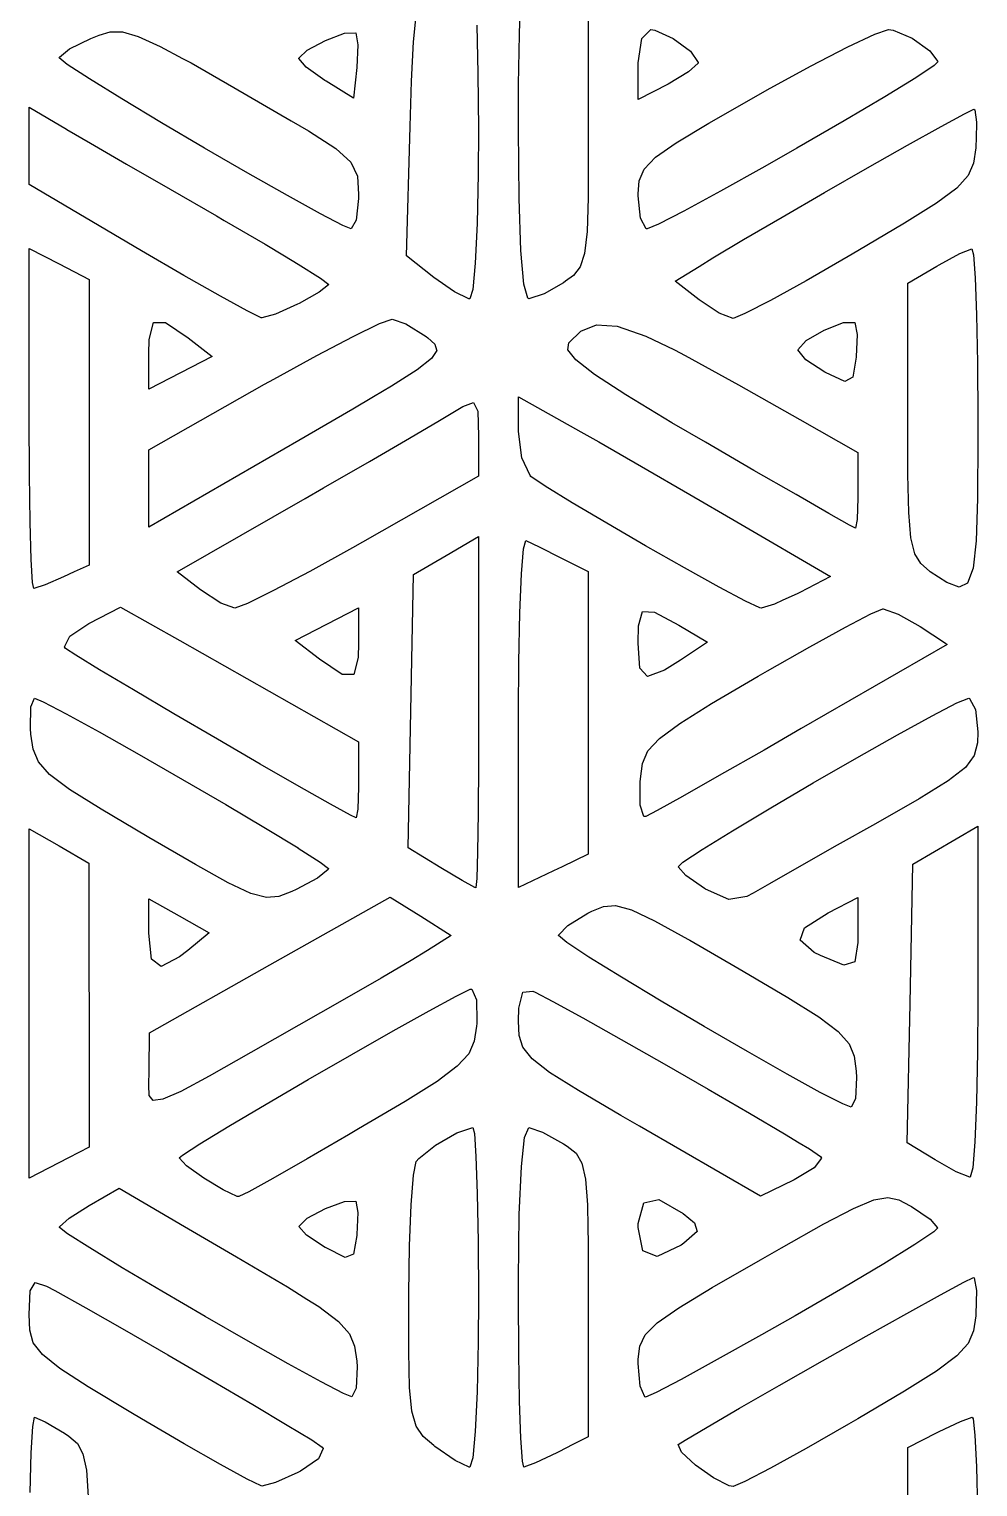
# Model space of a CAD drawing. Header units: millimetres. Extents: x 48 to 497, y 27 to 150.
# Drawn here: x 65.65 to 73.77, y 74.41 to 86.89 of the extents above; entities that cross this region are included whole.
import ezdxf

# ---------------------------------------------------------------- set-up
doc = ezdxf.new("R2010")
doc.units = ezdxf.units.MM
doc.layers.add('BLACK', color=20, linetype='Continuous')

msp = doc.modelspace()

# ---------------------------------------------------------------- linework, layer by layer
at = {"layer": 'BLACK', "linetype": 'Continuous'}
for p, q in [((69.846, 86.843), (69.856, 87.183)), ((70.436, 87.227), (70.436, 86.042)), ((68.938, 86.782), (68.962, 87.007)), ((69.48, 86.923), (69.491, 86.511)), ((65.993, 86.721), (66.175, 86.81)), ((66.175, 86.81), (66.246, 86.839)), ((66.246, 86.839), (66.342, 86.866)), ((66.342, 86.866), (66.446, 86.866)), ((66.446, 86.866), (66.58, 86.827)), ((66.58, 86.827), (66.768, 86.742)), ((68.028, 86.711), (68.184, 86.794)), ((68.184, 86.794), (68.348, 86.854)), ((68.348, 86.854), (68.444, 86.858)), ((68.444, 86.858), (68.444, 86.858)), ((68.444, 86.858), (68.462, 86.755)), ((68.922, 86.443), (68.938, 86.782)), ((69.839, 86.416), (69.846, 86.843)), ((70.864, 86.6), (70.894, 86.811)), ((70.894, 86.811), (70.971, 86.887)), ((70.971, 86.887), (71.007, 86.881)), ((71.007, 86.881), (71.162, 86.811)), ((71.162, 86.811), (71.311, 86.702)), ((72.658, 86.738), (72.891, 86.847)), ((72.891, 86.847), (73.007, 86.887)), ((73.007, 86.887), (73.048, 86.881)), ((73.048, 86.881), (73.21, 86.812)), ((73.21, 86.812), (73.362, 86.705)), ((65.904, 86.644), (65.906, 86.65)), ((65.974, 86.587), (65.904, 86.644)), ((65.906, 86.65), (65.993, 86.721)), ((66.768, 86.742), (66.96, 86.639)), ((67.956, 86.64), (68.028, 86.711)), ((68.462, 86.755), (68.454, 86.56)), ((71.311, 86.702), (71.377, 86.604)), ((72.339, 86.573), (72.658, 86.738)), ((73.362, 86.705), (73.426, 86.615)), ((66.163, 86.464), (65.974, 86.587)), ((66.96, 86.639), (67.034, 86.6)), ((67.034, 86.6), (67.401, 86.391)), ((67.956, 86.639), (67.956, 86.64)), ((68.021, 86.563), (67.956, 86.639)), ((68.179, 86.451), (68.021, 86.563)), ((68.454, 86.56), (68.426, 86.3)), ((70.864, 86.588), (70.864, 86.6)), ((70.864, 86.286), (70.864, 86.588)), ((71.294, 86.523), (71.12, 86.419)), ((71.376, 86.599), (71.294, 86.523)), ((71.377, 86.604), (71.376, 86.599)), ((71.967, 86.37), (72.339, 86.573)), ((73.397, 86.579), (73.24, 86.474)), ((73.429, 86.609), (73.397, 86.579)), ((73.426, 86.615), (73.429, 86.609)), ((66.442, 86.292), (66.163, 86.464)), ((68.191, 86.443), (68.179, 86.451)), ((68.426, 86.3), (68.191, 86.443)), ((68.91, 86.055), (68.922, 86.443)), ((69.491, 86.511), (69.495, 86.034)), ((69.838, 86.034), (69.839, 86.416)), ((71.12, 86.419), (70.864, 86.286)), ((73.24, 86.474), (72.975, 86.311)), ((66.781, 86.088), (66.442, 86.292)), ((67.401, 86.391), (67.892, 86.106)), ((71.468, 86.086), (71.874, 86.317)), ((71.874, 86.317), (71.967, 86.37)), ((72.975, 86.311), (72.628, 86.105)), ((65.647, 85.56), (65.647, 86.222)), ((65.647, 86.222), (65.968, 86.033)), ((73.457, 86.056), (73.657, 86.165)), ((73.657, 86.165), (73.739, 86.205)), ((73.739, 86.205), (73.746, 86.2)), ((73.746, 86.2), (73.762, 86.092)), ((65.968, 86.033), (65.971, 86.03)), ((65.971, 86.03), (66.173, 85.912)), ((67.15, 85.871), (66.781, 86.088)), ((67.892, 86.106), (68.039, 86.019)), ((68.039, 86.019), (68.274, 85.869)), ((68.88, 84.948), (68.91, 86.055)), ((69.495, 86.034), (69.493, 85.652)), ((69.843, 85.438), (69.838, 86.034)), ((70.436, 86.042), (70.436, 85.867)), ((71.189, 85.917), (71.468, 86.086)), ((72.628, 86.105), (72.223, 85.87)), ((73.17, 85.895), (73.457, 86.056)), ((73.762, 86.092), (73.758, 85.951)), ((66.173, 85.912), (66.481, 85.734)), ((71.012, 85.792), (71.189, 85.917)), ((72.827, 85.701), (73.17, 85.895)), ((73.758, 85.951), (73.755, 85.887)), ((67.52, 85.657), (67.15, 85.871)), ((68.274, 85.869), (68.403, 85.751)), ((70.436, 85.867), (70.434, 85.462)), ((70.915, 85.69), (71.012, 85.792)), ((72.223, 85.87), (71.948, 85.713)), ((73.754, 85.872), (73.735, 85.743)), ((73.755, 85.887), (73.754, 85.872)), ((66.481, 85.734), (66.854, 85.518)), ((67.86, 85.464), (67.52, 85.657)), ((68.403, 85.751), (68.458, 85.631)), ((69.493, 85.652), (69.483, 85.225)), ((70.873, 85.592), (70.915, 85.69)), ((71.948, 85.713), (71.567, 85.501)), ((72.459, 85.49), (72.827, 85.701)), ((73.735, 85.743), (73.689, 85.636)), ((66.609, 84.992), (65.647, 85.56)), ((68.458, 85.631), (68.469, 85.475)), ((70.864, 85.478), (70.873, 85.592)), ((73.591, 85.528), (73.417, 85.399)), ((73.689, 85.636), (73.591, 85.528)), ((66.854, 85.518), (67.251, 85.29)), ((68.142, 85.308), (67.86, 85.464)), ((68.469, 85.438), (68.448, 85.255)), ((68.469, 85.475), (68.469, 85.438)), ((69.858, 84.993), (69.843, 85.438)), ((70.434, 85.446), (70.425, 85.157)), ((70.434, 85.462), (70.434, 85.446)), ((70.864, 85.462), (70.864, 85.478)), ((70.884, 85.271), (70.864, 85.462)), ((71.567, 85.501), (71.255, 85.332)), ((72.095, 85.279), (72.459, 85.49)), ((73.417, 85.399), (73.143, 85.227)), ((67.251, 85.29), (67.318, 85.251)), ((68.334, 85.209), (68.142, 85.308)), ((70.933, 85.18), (70.884, 85.271)), ((71.255, 85.332), (71.037, 85.22)), ((71.766, 85.087), (72.095, 85.279)), ((67.318, 85.251), (67.668, 85.047)), ((68.405, 85.181), (68.334, 85.209)), ((68.448, 85.255), (68.405, 85.181)), ((69.483, 85.225), (69.467, 84.885)), ((70.425, 85.157), (70.404, 84.969)), ((70.94, 85.179), (70.933, 85.18)), ((71.037, 85.22), (70.94, 85.179)), ((73.143, 85.227), (72.745, 84.991)), ((67.668, 85.047), (67.833, 84.948)), ((71.504, 84.931), (71.766, 85.087)), ((65.647, 83.556), (65.647, 85.012)), ((65.647, 85.012), (65.904, 84.88)), ((66.973, 84.779), (66.609, 84.992)), ((67.833, 84.948), (67.952, 84.876)), ((69.114, 84.764), (68.88, 84.948)), ((69.883, 84.707), (69.858, 84.993)), ((70.404, 84.969), (70.367, 84.853)), ((71.385, 84.858), (71.504, 84.931)), ((72.663, 84.943), (72.302, 84.735)), ((72.745, 84.991), (72.663, 84.943)), ((73.44, 84.872), (73.619, 84.969)), ((73.619, 84.969), (73.721, 85.008)), ((73.721, 85.008), (73.734, 84.957)), ((73.734, 84.957), (73.749, 84.76)), ((65.904, 84.88), (66.16, 84.747)), ((67.285, 84.602), (66.973, 84.779)), ((67.952, 84.876), (68.143, 84.756)), ((69.467, 84.885), (69.446, 84.661)), ((70.309, 84.779), (70.241, 84.73)), ((70.367, 84.853), (70.309, 84.779)), ((71.179, 84.73), (71.385, 84.858)), ((73.173, 84.715), (73.421, 84.861)), ((73.421, 84.861), (73.44, 84.872)), ((66.16, 84.747), (66.16, 82.299)), ((68.212, 84.701), (68.132, 84.637)), ((68.143, 84.756), (68.213, 84.704)), ((68.213, 84.704), (68.212, 84.701)), ((69.291, 84.64), (69.114, 84.764)), ((69.446, 84.661), (69.422, 84.58)), ((69.917, 84.585), (69.883, 84.707)), ((70.225, 84.718), (70.057, 84.624)), ((70.241, 84.73), (70.225, 84.718)), ((71.385, 84.571), (71.179, 84.73)), ((72.302, 84.735), (71.997, 84.567)), ((73.173, 83.546), (73.173, 84.715)), ((73.749, 84.76), (73.761, 84.443)), ((67.515, 84.476), (67.285, 84.602)), ((67.946, 84.533), (67.756, 84.448)), ((67.96, 84.54), (67.946, 84.533)), ((68.132, 84.637), (67.96, 84.54)), ((69.414, 84.581), (69.291, 84.64)), ((69.422, 84.58), (69.414, 84.581)), ((69.926, 84.58), (69.917, 84.585)), ((70.057, 84.624), (69.926, 84.58)), ((71.558, 84.458), (71.385, 84.571)), ((71.997, 84.567), (71.778, 84.454)), ((67.633, 84.418), (67.515, 84.476)), ((67.64, 84.417), (67.633, 84.418)), ((67.756, 84.448), (67.64, 84.417)), ((68.647, 84.368), (68.755, 84.407)), ((68.755, 84.407), (68.872, 84.367)), ((71.676, 84.413), (71.558, 84.458)), ((71.778, 84.454), (71.676, 84.413)), ((73.761, 84.443), (73.769, 84.031)), ((66.676, 84.231), (66.713, 84.376)), ((66.713, 84.376), (66.814, 84.377)), ((66.814, 84.377), (67.009, 84.246)), ((68.421, 84.258), (68.647, 84.368)), ((68.872, 84.367), (69.047, 84.257)), ((70.27, 84.202), (70.373, 84.302)), ((70.373, 84.302), (70.507, 84.358)), ((70.507, 84.358), (70.684, 84.347)), ((70.684, 84.347), (70.928, 84.261)), ((72.303, 84.222), (72.457, 84.312)), ((72.457, 84.312), (72.621, 84.376)), ((72.621, 84.376), (72.72, 84.378)), ((72.72, 84.378), (72.738, 84.276)), ((72.738, 84.276), (72.73, 84.082)), ((66.673, 84.108), (66.676, 84.231)), ((67.009, 84.246), (67.216, 84.087)), ((68.11, 84.095), (68.421, 84.258)), ((69.047, 84.257), (69.061, 84.246)), ((69.061, 84.246), (69.121, 84.192)), ((69.121, 84.192), (69.136, 84.143)), ((70.262, 84.143), (70.27, 84.202)), ((70.928, 84.261), (71.173, 84.142)), ((72.232, 84.143), (72.303, 84.222)), ((66.673, 83.806), (66.673, 84.108)), ((67.216, 84.087), (66.673, 83.806)), ((67.743, 83.893), (68.11, 84.095)), ((69.093, 84.069), (68.97, 83.971)), ((69.138, 84.137), (69.093, 84.069)), ((69.136, 84.143), (69.138, 84.137)), ((70.329, 84.057), (70.262, 84.143)), ((70.489, 83.932), (70.329, 84.057)), ((71.173, 84.142), (71.266, 84.096)), ((71.266, 84.096), (71.723, 83.844)), ((72.232, 84.142), (72.232, 84.143)), ((72.3, 84.058), (72.232, 84.142)), ((72.463, 83.951), (72.3, 84.058)), ((72.73, 84.081), (72.701, 83.908)), ((72.73, 84.082), (72.73, 84.081)), ((73.769, 84.031), (73.772, 83.554)), ((68.97, 83.971), (68.751, 83.831)), ((70.758, 83.757), (70.489, 83.932)), ((72.467, 83.949), (72.463, 83.951)), ((72.632, 83.873), (72.467, 83.949)), ((72.701, 83.908), (72.632, 83.873)), ((66.673, 83.288), (67.664, 83.849)), ((67.664, 83.849), (67.743, 83.893)), ((68.751, 83.831), (68.597, 83.74)), ((71.723, 83.844), (72.249, 83.546)), ((68.597, 83.74), (68.419, 83.634)), ((69.303, 83.623), (69.362, 83.659)), ((69.362, 83.659), (69.454, 83.692)), ((69.454, 83.692), (69.49, 83.618)), ((69.838, 83.444), (69.838, 83.74)), ((69.838, 83.74), (70.372, 83.44)), ((71.152, 83.519), (70.758, 83.757)), ((65.649, 83.079), (65.647, 83.556)), ((68.419, 83.634), (67.957, 83.366)), ((68.904, 83.386), (69.162, 83.537)), ((69.162, 83.537), (69.303, 83.623)), ((69.49, 83.618), (69.495, 83.403)), ((72.249, 83.546), (72.745, 83.265)), ((73.174, 83.077), (73.173, 83.546)), ((73.772, 83.554), (73.772, 83.383)), ((69.495, 83.403), (69.495, 83.061)), ((69.866, 83.218), (69.838, 83.444)), ((70.372, 83.44), (70.526, 83.354)), ((71.439, 83.352), (71.152, 83.519)), ((67.957, 83.366), (66.673, 82.624)), ((66.673, 82.624), (66.673, 83.288)), ((68.562, 83.187), (68.904, 83.386)), ((70.526, 83.354), (70.892, 83.145)), ((71.854, 83.111), (71.439, 83.352)), ((73.772, 83.383), (73.768, 82.871)), ((68.169, 82.961), (68.562, 83.187)), ((69.937, 83.066), (69.866, 83.218)), ((72.745, 83.265), (72.745, 82.939)), ((65.655, 82.667), (65.649, 83.079)), ((69.495, 83.061), (68.501, 82.495)), ((69.944, 83.059), (69.937, 83.066)), ((70.068, 82.975), (69.944, 83.059)), ((70.892, 83.145), (71.307, 82.905)), ((72.215, 82.903), (71.854, 83.111)), ((73.182, 82.749), (73.174, 83.077)), ((68.012, 82.871), (68.169, 82.961)), ((70.297, 82.834), (70.068, 82.975)), ((71.307, 82.905), (71.709, 82.671)), ((72.496, 82.742), (72.215, 82.903)), ((72.745, 82.939), (72.745, 82.877)), ((66.914, 82.241), (68.012, 82.871)), ((70.594, 82.658), (70.297, 82.834)), ((72.745, 82.877), (72.738, 82.69)), ((73.768, 82.871), (73.757, 82.507)), ((65.664, 82.349), (65.655, 82.667)), ((70.927, 82.466), (70.594, 82.658)), ((71.709, 82.671), (72.511, 82.202)), ((72.673, 82.642), (72.496, 82.742)), ((72.738, 82.69), (72.724, 82.615)), ((73.199, 82.532), (73.182, 82.749)), ((69.218, 82.381), (69.495, 82.544)), ((69.495, 82.544), (69.495, 81.039)), ((72.724, 82.615), (72.673, 82.642)), ((73.232, 82.396), (73.199, 82.532)), ((68.417, 82.448), (68.051, 82.245)), ((68.501, 82.495), (68.417, 82.448)), ((69.863, 82.225), (69.881, 82.44)), ((69.881, 82.44), (69.902, 82.511)), ((69.902, 82.511), (70.014, 82.455)), ((70.014, 82.455), (70.201, 82.362)), ((71.259, 82.277), (70.927, 82.466)), ((73.757, 82.507), (73.731, 82.272)), ((65.676, 82.152), (65.664, 82.349)), ((66.16, 82.299), (66.034, 82.241)), ((68.94, 82.219), (69.218, 82.381)), ((70.201, 82.362), (70.436, 82.244)), ((71.556, 82.112), (71.259, 82.277)), ((73.283, 82.312), (73.232, 82.396)), ((73.358, 82.249), (73.283, 82.312)), ((65.686, 82.1), (65.676, 82.152)), ((65.942, 82.199), (65.784, 82.132)), ((66.034, 82.241), (65.942, 82.199)), ((67.114, 82.087), (66.914, 82.241)), ((68.051, 82.245), (67.74, 82.081)), ((68.916, 81.048), (68.94, 82.219)), ((69.849, 81.892), (69.863, 82.225)), ((70.436, 82.244), (70.436, 79.823)), ((72.511, 82.202), (72.248, 82.066)), ((73.365, 82.243), (73.358, 82.249)), ((73.507, 82.151), (73.365, 82.243)), ((73.612, 82.112), (73.507, 82.151)), ((73.731, 82.272), (73.684, 82.146)), ((65.784, 82.132), (65.686, 82.1)), ((67.29, 81.975), (67.114, 82.087)), ((67.74, 82.081), (67.517, 81.971)), ((71.783, 81.991), (71.556, 82.112)), ((72.224, 82.053), (72.102, 81.998)), ((72.248, 82.066), (72.224, 82.053)), ((73.684, 82.146), (73.612, 82.112)), ((66.157, 81.799), (66.429, 81.94)), ((66.429, 81.94), (66.937, 81.653)), ((67.41, 81.931), (67.29, 81.975)), ((67.517, 81.971), (67.41, 81.931)), ((68.198, 81.793), (68.469, 81.934)), ((68.469, 81.934), (68.469, 81.632)), ((70.867, 81.78), (70.901, 81.901)), ((70.901, 81.901), (71.003, 81.897)), ((71.906, 81.933), (71.783, 81.991)), ((71.916, 81.931), (71.906, 81.933)), ((72.032, 81.966), (71.916, 81.931)), ((72.102, 81.998), (72.032, 81.966)), ((72.857, 81.883), (72.959, 81.925)), ((72.959, 81.925), (72.962, 81.925)), ((72.962, 81.925), (73.091, 81.88)), ((65.997, 81.69), (66.157, 81.799)), ((67.926, 81.653), (68.198, 81.793)), ((69.84, 81.468), (69.849, 81.892)), ((70.864, 81.63), (70.867, 81.78)), ((71.003, 81.897), (71.212, 81.784)), ((71.212, 81.784), (71.458, 81.639)), ((72.638, 81.769), (72.857, 81.883)), ((73.091, 81.88), (73.277, 81.775)), ((73.277, 81.775), (73.494, 81.632)), ((65.949, 81.6), (65.997, 81.69)), ((66.937, 81.653), (68.469, 80.785)), ((68.134, 81.494), (67.926, 81.653)), ((72.333, 81.601), (72.638, 81.769)), ((65.958, 81.586), (65.949, 81.6)), ((66.046, 81.527), (65.958, 81.586)), ((66.251, 81.403), (66.046, 81.527)), ((68.469, 81.632), (68.466, 81.509)), ((70.878, 81.417), (70.864, 81.63)), ((71.458, 81.639), (71.225, 81.485)), ((71.97, 81.394), (72.333, 81.601)), ((73.51, 81.621), (72.258, 80.899)), ((73.494, 81.632), (73.51, 81.621)), ((66.541, 81.23), (66.251, 81.403)), ((68.328, 81.363), (68.134, 81.494)), ((68.466, 81.509), (68.429, 81.364)), ((69.838, 81.04), (69.84, 81.468)), ((70.943, 81.345), (70.878, 81.417)), ((71.09, 81.401), (70.943, 81.345)), ((71.225, 81.485), (71.09, 81.401)), ((68.429, 81.364), (68.328, 81.363)), ((71.492, 81.113), (71.89, 81.347)), ((71.89, 81.347), (71.97, 81.394)), ((65.663, 81.085), (65.694, 81.159)), ((65.694, 81.159), (65.768, 81.129)), ((66.887, 81.026), (66.541, 81.23)), ((73.593, 81.119), (73.694, 81.159)), ((73.694, 81.159), (73.702, 81.158)), ((73.702, 81.158), (73.751, 81.063)), ((65.66, 80.9), (65.663, 81.085)), ((65.768, 81.129), (65.964, 81.027)), ((65.964, 81.027), (66.247, 80.871)), ((67.259, 80.808), (66.887, 81.026)), ((68.892, 79.877), (68.916, 81.048)), ((69.495, 81.039), (69.495, 80.612)), ((69.838, 79.537), (69.838, 81.04)), ((71.219, 80.943), (71.492, 81.113)), ((73.38, 81.009), (73.593, 81.119)), ((73.751, 81.063), (73.771, 80.873)), ((65.663, 80.851), (65.66, 80.9)), ((71.045, 80.815), (71.219, 80.943)), ((73.084, 80.847), (73.38, 81.009)), ((65.681, 80.722), (65.663, 80.851)), ((66.247, 80.871), (66.589, 80.678)), ((67.627, 80.596), (67.259, 80.808)), ((68.469, 80.785), (68.469, 80.459)), ((70.947, 80.708), (71.045, 80.815)), ((72.258, 80.899), (71.942, 80.716)), ((72.735, 80.65), (73.084, 80.847)), ((73.769, 80.777), (73.742, 80.668)), ((73.772, 80.869), (73.769, 80.777)), ((73.771, 80.873), (73.772, 80.869)), ((65.726, 80.614), (65.681, 80.722)), ((66.589, 80.678), (66.961, 80.464)), ((70.901, 80.6), (70.947, 80.708)), ((71.942, 80.716), (71.558, 80.497)), ((72.363, 80.436), (72.735, 80.65)), ((73.742, 80.668), (73.667, 80.567)), ((65.822, 80.507), (65.726, 80.614)), ((67.959, 80.404), (67.627, 80.596)), ((69.495, 80.612), (69.492, 80.181)), ((70.882, 80.47), (70.901, 80.6)), ((73.667, 80.567), (73.517, 80.451)), ((65.994, 80.379), (65.822, 80.507)), ((66.961, 80.464), (67.331, 80.248)), ((68.227, 80.253), (67.959, 80.404)), ((68.469, 80.459), (68.469, 80.397)), ((70.88, 80.444), (70.882, 80.47)), ((70.88, 80.244), (70.88, 80.444)), ((71.558, 80.497), (71.244, 80.319)), ((71.999, 80.222), (72.363, 80.436)), ((73.517, 80.451), (73.269, 80.298)), ((66.264, 80.209), (65.994, 80.379)), ((68.469, 80.397), (68.462, 80.21)), ((71.244, 80.319), (71.026, 80.197)), ((73.269, 80.298), (72.895, 80.085)), ((66.658, 79.975), (66.264, 80.209)), ((67.331, 80.248), (67.671, 80.046)), ((68.399, 80.158), (68.227, 80.253)), ((68.448, 80.135), (68.399, 80.158)), ((68.462, 80.21), (68.448, 80.135)), ((69.492, 80.181), (69.487, 79.84)), ((70.913, 80.147), (70.88, 80.244)), ((71.026, 80.197), (70.929, 80.146)), ((71.671, 80.025), (71.999, 80.222)), ((65.647, 77.05), (65.647, 80.04)), ((65.647, 80.04), (65.903, 79.894)), ((67.671, 80.046), (67.95, 79.877)), ((70.929, 80.146), (70.913, 80.147)), ((72.895, 80.085), (72.568, 79.9)), ((73.216, 79.739), (73.772, 80.063)), ((73.772, 80.063), (73.772, 78.559)), ((66.673, 79.967), (66.658, 79.975)), ((67.071, 79.735), (66.673, 79.967)), ((71.411, 79.864), (71.671, 80.025)), ((65.903, 79.894), (66.159, 79.748)), ((67.95, 79.877), (67.951, 79.876)), ((67.951, 79.876), (68.141, 79.755)), ((69.172, 79.706), (68.892, 79.877)), ((69.487, 79.84), (69.481, 79.616)), ((70.436, 79.823), (70.213, 79.716)), ((71.247, 79.754), (71.411, 79.864)), ((72.568, 79.9), (72.241, 79.715)), ((66.159, 79.748), (66.159, 79.441)), ((67.352, 79.579), (67.071, 79.735)), ((68.209, 79.692), (68.117, 79.619)), ((68.141, 79.755), (68.211, 79.7)), ((68.211, 79.7), (68.209, 79.692)), ((69.357, 79.597), (69.172, 79.706)), ((70.137, 79.68), (69.838, 79.537)), ((70.213, 79.716), (70.137, 79.68)), ((71.206, 79.716), (71.247, 79.754)), ((71.272, 79.641), (71.206, 79.716)), ((72.241, 79.715), (71.988, 79.57)), ((73.192, 78.546), (73.216, 79.739)), ((67.545, 79.488), (67.352, 79.579)), ((68.117, 79.619), (67.935, 79.521)), ((69.465, 79.538), (69.357, 79.597)), ((69.474, 79.535), (69.465, 79.538)), ((69.481, 79.616), (69.474, 79.537)), ((69.474, 79.537), (69.474, 79.535)), ((71.431, 79.53), (71.272, 79.641)), ((71.441, 79.525), (71.431, 79.53)), ((71.988, 79.57), (71.847, 79.489)), ((66.159, 79.441), (66.16, 77.845)), ((66.673, 79.146), (66.673, 79.441)), ((66.673, 79.441), (66.931, 79.295)), ((67.68, 79.453), (67.545, 79.488)), ((67.787, 79.461), (67.68, 79.453)), ((67.709, 78.876), (68.74, 79.457)), ((67.897, 79.504), (67.787, 79.461)), ((67.935, 79.521), (67.897, 79.504)), ((68.74, 79.457), (69.001, 79.292)), ((71.639, 79.437), (71.441, 79.525)), ((71.795, 79.461), (71.639, 79.437)), ((71.847, 79.489), (71.795, 79.461)), ((72.489, 79.321), (72.745, 79.453)), ((72.745, 79.453), (72.745, 79.152)), ((66.931, 79.295), (67.19, 79.15)), ((69.001, 79.292), (69.262, 79.126)), ((70.26, 79.213), (70.432, 79.319)), ((70.432, 79.319), (70.465, 79.335)), ((70.465, 79.335), (70.566, 79.377)), ((70.566, 79.377), (70.67, 79.384)), ((70.67, 79.384), (70.806, 79.347)), ((70.806, 79.347), (71.003, 79.254)), ((72.288, 79.192), (72.489, 79.321)), ((70.181, 79.131), (70.26, 79.213)), ((71.003, 79.254), (71.289, 79.096)), ((72.25, 79.087), (72.288, 79.192)), ((72.745, 79.152), (72.744, 79.068)), ((66.696, 78.926), (66.673, 79.146)), ((67.19, 79.15), (67.007, 79)), ((69.262, 79.126), (69.058, 78.998)), ((69.262, 79.126), (69.262, 79.126)), ((70.181, 79.126), (70.181, 79.131)), ((70.251, 79.068), (70.181, 79.126)), ((70.44, 78.943), (70.251, 79.068)), ((71.289, 79.096), (71.306, 79.087)), ((71.306, 79.087), (71.694, 78.862)), ((72.37, 78.983), (72.25, 79.087)), ((72.744, 79.068), (72.718, 78.903)), ((66.777, 78.862), (66.696, 78.926)), ((66.936, 78.944), (66.777, 78.862)), ((67.007, 79), (66.936, 78.944)), ((68.919, 78.914), (68.661, 78.763)), ((69.058, 78.998), (68.919, 78.914)), ((70.72, 78.77), (70.44, 78.943)), ((72.425, 78.955), (72.37, 78.983)), ((72.625, 78.873), (72.425, 78.955)), ((72.718, 78.903), (72.625, 78.873)), ((66.678, 78.294), (67.709, 78.876)), ((71.694, 78.862), (71.761, 78.823)), ((71.761, 78.823), (72.146, 78.596)), ((68.661, 78.763), (68.327, 78.571)), ((69.303, 78.607), (69.425, 78.667)), ((69.425, 78.667), (69.44, 78.667)), ((69.44, 78.667), (69.479, 78.575)), ((71.059, 78.565), (70.72, 78.77)), ((68.327, 78.571), (67.956, 78.359)), ((69.073, 78.483), (69.303, 78.607)), ((69.479, 78.575), (69.48, 78.395)), ((69.841, 78.504), (69.876, 78.641)), ((69.876, 78.641), (69.962, 78.65)), ((69.962, 78.65), (69.98, 78.642)), ((69.98, 78.642), (70.133, 78.563)), ((70.133, 78.563), (70.389, 78.422)), ((71.429, 78.347), (71.059, 78.565)), ((72.146, 78.596), (72.41, 78.431)), ((73.168, 77.353), (73.192, 78.546)), ((73.772, 78.559), (73.769, 78.131)), ((68.766, 78.311), (69.073, 78.483)), ((69.838, 78.395), (69.841, 78.504)), ((70.389, 78.422), (70.717, 78.238)), ((72.41, 78.431), (72.576, 78.305)), ((66.676, 77.971), (66.678, 78.294)), ((67.956, 78.359), (67.545, 78.124)), ((68.411, 78.109), (68.766, 78.311)), ((69.478, 78.352), (69.459, 78.222)), ((69.48, 78.373), (69.478, 78.352)), ((69.48, 78.395), (69.48, 78.373)), ((69.843, 78.272), (69.838, 78.395)), ((71.799, 78.133), (71.429, 78.347)), ((72.576, 78.305), (72.669, 78.2)), ((69.459, 78.222), (69.413, 78.115)), ((69.874, 78.171), (69.843, 78.272)), ((69.954, 78.072), (69.874, 78.171)), ((70.717, 78.238), (71.085, 78.029)), ((72.669, 78.2), (72.712, 78.093)), ((67.545, 78.124), (67.189, 77.923)), ((68.038, 77.893), (68.411, 78.109)), ((69.413, 78.115), (69.314, 78.007)), ((70.105, 77.954), (69.954, 78.072)), ((71.085, 78.029), (71.462, 77.812)), ((72.14, 77.939), (71.799, 78.133)), ((72.712, 78.093), (72.729, 77.964)), ((73.769, 78.131), (73.76, 77.701)), ((66.672, 77.845), (66.676, 77.971)), ((67.189, 77.923), (66.945, 77.792)), ((69.314, 78.007), (69.141, 77.878)), ((70.351, 77.799), (70.105, 77.954)), ((72.422, 77.784), (72.14, 77.939)), ((72.733, 77.912), (72.725, 77.729)), ((72.729, 77.964), (72.733, 77.912)), ((66.16, 77.845), (66.16, 77.315)), ((66.676, 77.757), (66.672, 77.845)), ((66.945, 77.792), (66.792, 77.725)), ((67.677, 77.682), (68.038, 77.893)), ((69.141, 77.878), (68.867, 77.707)), ((70.715, 77.585), (70.351, 77.799)), ((71.462, 77.812), (71.816, 77.606)), ((72.616, 77.685), (72.422, 77.784)), ((66.709, 77.715), (66.676, 77.757)), ((66.792, 77.725), (66.709, 77.715)), ((67.357, 77.493), (67.677, 77.682)), ((68.867, 77.707), (68.469, 77.471)), ((72.686, 77.658), (72.616, 77.685)), ((72.725, 77.729), (72.686, 77.658)), ((73.76, 77.701), (73.746, 77.361)), ((70.874, 77.494), (70.715, 77.585)), ((71.816, 77.606), (72.116, 77.429)), ((67.108, 77.342), (67.357, 77.493)), ((68.383, 77.42), (68.027, 77.214)), ((68.469, 77.471), (68.383, 77.42)), ((69.128, 77.331), (69.311, 77.436)), ((69.311, 77.436), (69.447, 77.482)), ((69.447, 77.482), (69.46, 77.431)), ((69.46, 77.431), (69.474, 77.234)), ((69.89, 77.398), (69.926, 77.482)), ((69.926, 77.482), (70.045, 77.444)), ((70.045, 77.444), (70.225, 77.344)), ((71.91, 76.895), (70.874, 77.494)), ((72.116, 77.429), (72.241, 77.353)), ((66.16, 77.315), (65.983, 77.224)), ((66.96, 77.247), (67.108, 77.342)), ((68.984, 77.218), (69.128, 77.331)), ((69.863, 77.148), (69.89, 77.398)), ((70.225, 77.344), (70.256, 77.323)), ((70.256, 77.323), (70.331, 77.262)), ((72.241, 77.353), (72.33, 77.3)), ((72.33, 77.3), (72.425, 77.235)), ((73.406, 77.206), (73.168, 77.353)), ((73.746, 77.361), (73.728, 77.137)), ((65.983, 77.224), (65.647, 77.05)), ((66.933, 77.224), (66.96, 77.247)), ((66.995, 77.156), (66.933, 77.224)), ((67.142, 77.05), (66.995, 77.156)), ((68.027, 77.214), (67.733, 77.046)), ((68.938, 77.074), (68.962, 77.191)), ((68.962, 77.191), (68.984, 77.218)), ((69.474, 77.234), (69.485, 76.917)), ((70.331, 77.262), (70.382, 77.177)), ((70.382, 77.177), (70.413, 77.041)), ((72.433, 77.22), (72.37, 77.137)), ((72.425, 77.235), (72.433, 77.22)), ((73.588, 77.104), (73.406, 77.206)), ((67.309, 76.948), (67.142, 77.05)), ((67.733, 77.046), (67.528, 76.932)), ((68.918, 76.821), (68.938, 77.074)), ((69.845, 76.739), (69.863, 77.148)), ((70.413, 77.041), (70.429, 76.822)), ((72.2, 77.034), (71.91, 76.895)), ((72.37, 77.137), (72.2, 77.034)), ((73.705, 77.057), (73.588, 77.104)), ((73.707, 77.057), (73.705, 77.057)), ((73.728, 77.137), (73.707, 77.057)), ((66.162, 76.816), (66.419, 76.962)), ((66.419, 76.962), (66.979, 76.634)), ((67.429, 76.892), (67.309, 76.948)), ((67.528, 76.932), (67.443, 76.891)), ((69.485, 76.917), (69.493, 76.505)), ((65.99, 76.707), (66.162, 76.816)), ((67.443, 76.891), (67.429, 76.892)), ((68.028, 76.706), (68.184, 76.788)), ((68.184, 76.788), (68.348, 76.848)), ((68.348, 76.848), (68.444, 76.852)), ((68.444, 76.852), (68.462, 76.756)), ((68.904, 76.47), (68.918, 76.821)), ((70.429, 76.822), (70.433, 76.627)), ((70.864, 76.661), (70.912, 76.839)), ((70.912, 76.839), (71.039, 76.867)), ((71.039, 76.867), (71.249, 76.747)), ((72.453, 76.657), (72.708, 76.79)), ((72.708, 76.79), (72.881, 76.862)), ((72.881, 76.862), (73.002, 76.883)), ((73.002, 76.883), (73.097, 76.863)), ((73.097, 76.863), (73.194, 76.812)), ((73.194, 76.812), (73.204, 76.807)), ((73.204, 76.807), (73.364, 76.698)), ((65.907, 76.632), (65.99, 76.707)), ((67.956, 76.636), (68.028, 76.706)), ((68.462, 76.756), (68.454, 76.567)), ((69.838, 76.177), (69.845, 76.739)), ((70.864, 76.627), (70.864, 76.661)), ((71.249, 76.747), (71.347, 76.666)), ((71.347, 76.666), (71.368, 76.591)), ((72.09, 76.452), (72.453, 76.657)), ((73.364, 76.698), (73.428, 76.625)), ((65.906, 76.627), (65.907, 76.632)), ((65.976, 76.572), (65.906, 76.627)), ((66.166, 76.451), (65.976, 76.572)), ((66.979, 76.634), (67.423, 76.376)), ((67.956, 76.634), (67.956, 76.636)), ((68.023, 76.562), (67.956, 76.634)), ((68.183, 76.456), (68.023, 76.562)), ((68.453, 76.558), (68.424, 76.397)), ((68.454, 76.567), (68.453, 76.558)), ((70.433, 76.627), (70.435, 76.492)), ((70.904, 76.427), (70.864, 76.627)), ((71.368, 76.591), (71.254, 76.493)), ((73.394, 76.59), (73.234, 76.482)), ((73.429, 76.623), (73.394, 76.59)), ((73.428, 76.625), (73.429, 76.623)), ((66.445, 76.281), (66.166, 76.451)), ((68.191, 76.452), (68.183, 76.456)), ((68.355, 76.37), (68.191, 76.452)), ((68.898, 76.055), (68.904, 76.47)), ((69.493, 76.505), (69.495, 76.028)), ((70.435, 76.492), (70.436, 76.021)), ((71.026, 76.377), (70.904, 76.427)), ((71.23, 76.476), (71.026, 76.377)), ((71.254, 76.493), (71.23, 76.476)), ((71.911, 76.35), (72.09, 76.452)), ((73.234, 76.482), (72.967, 76.316)), ((66.785, 76.08), (66.445, 76.281)), ((67.423, 76.376), (67.471, 76.347)), ((67.471, 76.347), (67.86, 76.117)), ((68.424, 76.397), (68.355, 76.37)), ((71.498, 76.112), (71.911, 76.35)), ((72.967, 76.316), (72.617, 76.108)), ((69.838, 76.028), (69.838, 76.177)), ((73.452, 76.051), (73.652, 76.159)), ((73.652, 76.159), (73.734, 76.199)), ((73.734, 76.199), (73.742, 76.194)), ((73.742, 76.194), (73.761, 76.087)), ((65.648, 75.882), (65.657, 76.083)), ((65.657, 76.083), (65.699, 76.155)), ((65.699, 76.155), (65.797, 76.125)), ((65.797, 76.125), (65.866, 76.087)), ((65.866, 76.087), (66.132, 75.939)), ((67.154, 75.865), (66.785, 76.08)), ((67.86, 76.117), (68.026, 76.013)), ((68.898, 76.013), (68.898, 76.055)), ((71.211, 75.938), (71.498, 76.112)), ((72.617, 76.108), (72.209, 75.871)), ((73.164, 75.891), (73.452, 76.051)), ((73.761, 76.087), (73.755, 75.884)), ((66.132, 75.939), (66.465, 75.749)), ((68.026, 76.013), (68.127, 75.949)), ((68.127, 75.949), (68.296, 75.822)), ((68.899, 75.565), (68.898, 76.013)), ((69.495, 76.028), (69.493, 75.646)), ((69.84, 75.551), (69.838, 76.028)), ((70.436, 76.021), (70.436, 74.835)), ((71.026, 75.809), (71.211, 75.938)), ((65.653, 75.747), (65.648, 75.882)), ((67.524, 75.652), (67.154, 75.865)), ((68.296, 75.822), (68.391, 75.716)), ((70.923, 75.706), (71.026, 75.809)), ((72.209, 75.871), (71.92, 75.707)), ((72.817, 75.697), (73.164, 75.891)), ((73.754, 75.871), (73.736, 75.742)), ((73.755, 75.878), (73.754, 75.871)), ((73.755, 75.884), (73.755, 75.878)), ((65.683, 75.64), (65.653, 75.747)), ((66.465, 75.749), (66.835, 75.536)), ((68.391, 75.716), (68.435, 75.609)), ((70.876, 75.609), (70.923, 75.706)), ((71.92, 75.707), (71.541, 75.495)), ((72.443, 75.485), (72.817, 75.697)), ((73.736, 75.742), (73.689, 75.634)), ((65.761, 75.538), (65.683, 75.64)), ((65.91, 75.419), (65.761, 75.538)), ((66.835, 75.536), (67.211, 75.317)), ((67.865, 75.46), (67.524, 75.652)), ((68.435, 75.609), (68.453, 75.481)), ((68.906, 75.256), (68.899, 75.565)), ((69.493, 75.646), (69.483, 75.219)), ((69.847, 75.14), (69.84, 75.551)), ((70.864, 75.499), (70.876, 75.609)), ((73.689, 75.634), (73.591, 75.527)), ((66.154, 75.261), (65.91, 75.419)), ((68.147, 75.305), (67.865, 75.46)), ((68.456, 75.432), (68.449, 75.249)), ((68.453, 75.481), (68.456, 75.432)), ((70.864, 75.462), (70.864, 75.499)), ((70.88, 75.268), (70.864, 75.462)), ((71.541, 75.495), (71.231, 75.325)), ((72.071, 75.273), (72.443, 75.485)), ((73.591, 75.527), (73.417, 75.397)), ((67.211, 75.317), (67.563, 75.11)), ((68.339, 75.205), (68.147, 75.305)), ((71.231, 75.325), (71.018, 75.213)), ((73.417, 75.397), (73.143, 75.225)), ((66.518, 75.043), (66.154, 75.261)), ((68.41, 75.176), (68.339, 75.205)), ((68.449, 75.249), (68.41, 75.176)), ((68.925, 75.053), (68.906, 75.256)), ((69.483, 75.219), (69.467, 74.879)), ((70.92, 75.175), (70.88, 75.268)), ((70.926, 75.173), (70.92, 75.175)), ((71.018, 75.213), (70.926, 75.173)), ((71.731, 75.078), (72.071, 75.273)), ((73.143, 75.225), (72.745, 74.989)), ((66.61, 74.989), (66.518, 75.043)), ((67.563, 75.11), (67.858, 74.934)), ((68.962, 74.924), (68.925, 75.053)), ((69.858, 74.822), (69.847, 75.14)), ((71.453, 74.917), (71.731, 75.078)), ((65.665, 74.697), (65.678, 74.921)), ((65.678, 74.921), (65.693, 75.002)), ((65.693, 75.002), (65.784, 74.963)), ((65.784, 74.963), (65.949, 74.864)), ((66.974, 74.775), (66.61, 74.989)), ((67.858, 74.934), (68.067, 74.807)), ((69.023, 74.837), (68.962, 74.924)), ((71.267, 74.806), (71.453, 74.917)), ((72.664, 74.941), (72.302, 74.733)), ((72.745, 74.989), (72.664, 74.941)), ((73.442, 74.88), (73.624, 74.966)), ((73.624, 74.966), (73.725, 75.002)), ((73.725, 75.002), (73.732, 74.988)), ((73.732, 74.988), (73.747, 74.847)), ((65.949, 74.864), (65.988, 74.838)), ((65.988, 74.838), (66.06, 74.776)), ((68.067, 74.807), (68.158, 74.746)), ((69.114, 74.758), (69.023, 74.837)), ((69.467, 74.879), (69.446, 74.655)), ((69.872, 74.625), (69.858, 74.822)), ((70.436, 74.835), (70.304, 74.767)), ((71.207, 74.767), (71.267, 74.806)), ((73.173, 74.741), (73.425, 74.871)), ((73.425, 74.871), (73.442, 74.88)), ((73.747, 74.847), (73.76, 74.578)), ((65.655, 74.357), (65.665, 74.697)), ((66.06, 74.776), (66.108, 74.689)), ((66.108, 74.689), (66.138, 74.549)), ((67.286, 74.597), (66.974, 74.775)), ((68.166, 74.735), (68.125, 74.646)), ((68.158, 74.746), (68.166, 74.735)), ((69.122, 74.752), (69.114, 74.758)), ((69.297, 74.63), (69.122, 74.752)), ((70.167, 74.696), (69.985, 74.61)), ((70.184, 74.705), (70.167, 74.696)), ((70.304, 74.767), (70.184, 74.705)), ((71.234, 74.701), (71.207, 74.767)), ((71.353, 74.592), (71.234, 74.701)), ((72.302, 74.733), (71.997, 74.564)), ((73.173, 72.386), (73.173, 74.741)), ((66.138, 74.549), (66.153, 74.324)), ((67.515, 74.471), (67.286, 74.597)), ((67.97, 74.539), (67.947, 74.527)), ((68.125, 74.646), (67.97, 74.539)), ((69.416, 74.575), (69.297, 74.63)), ((69.422, 74.574), (69.416, 74.575)), ((69.446, 74.655), (69.422, 74.574)), ((69.885, 74.574), (69.872, 74.625)), ((69.985, 74.61), (69.885, 74.574)), ((71.508, 74.482), (71.353, 74.592)), ((71.997, 74.564), (71.778, 74.451)), ((73.76, 74.578), (73.769, 74.21)), ((67.633, 74.413), (67.515, 74.471)), ((67.64, 74.411), (67.633, 74.413)), ((67.756, 74.442), (67.64, 74.411)), ((67.947, 74.527), (67.756, 74.442)), ((71.643, 74.414), (71.508, 74.482)), ((71.676, 74.409), (71.643, 74.414)), ((71.778, 74.451), (71.676, 74.409))]:
    msp.add_line(p, q, dxfattribs=at)

doc.saveas('drawing.dxf')
